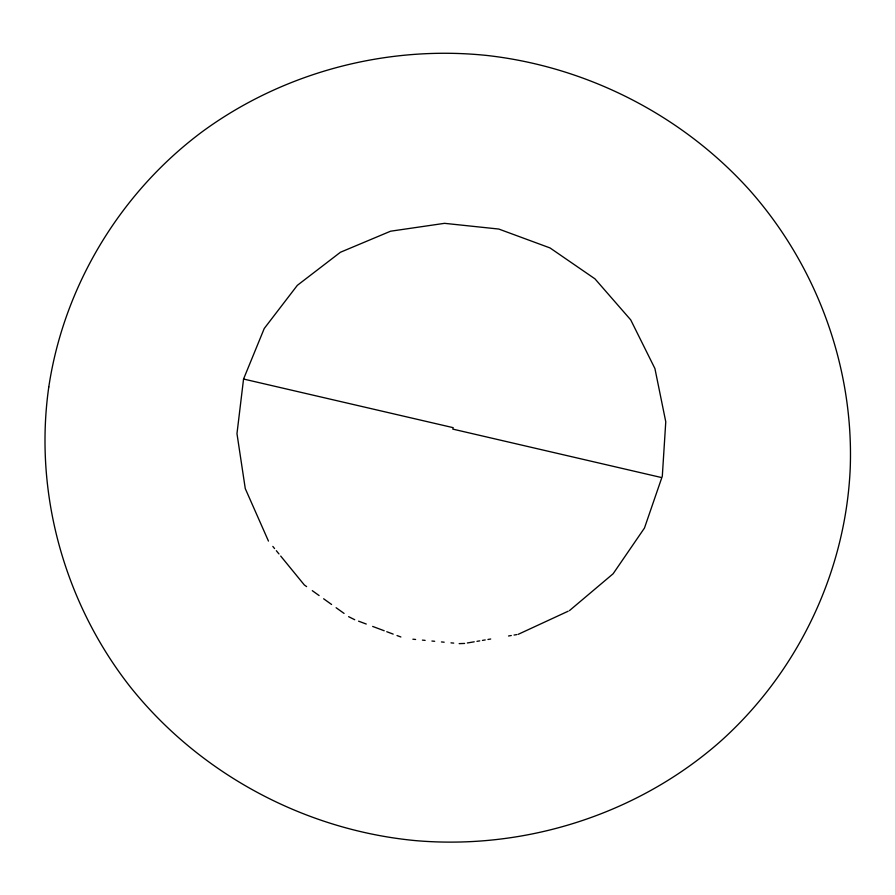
<?xml version="1.0" encoding="UTF-8"?>
<svg xmlns="http://www.w3.org/2000/svg" width="895" height="895" viewBox="0 0 895 895"><rect width="100%" height="100%" fill="white"/><g stroke="black" fill="none" stroke-linecap="round" stroke-linejoin="round"><path stroke-width="1.34" d="M569.433 610.636L613.142 573.74L644.456 528.061L662.311 476.196L665.768 421.791L654.916 368.539L630.718 319.873L594.951 278.837L550.022 247.937L498.806 229.053L444.524 223.336L390.6 231.201L340.436 252.256L297.33 285.348L264.238 328.499L243.552 379.032L236.974 433.639L245.275 488.614L268.455 541.072M518.149 634.354L568.18 611.207M464.617 643.438L459.157 643.639M467.369 642.968L474.227 641.804M476.968 641.335L479.72 640.876M482.461 640.406L485.213 639.936M487.954 639.477L490.695 639.008M508.539 635.987L511.291 635.517M514.032 635.058L516.773 634.589M412.875 639.209L415.604 639.466M422.406 640.115L425.125 640.384M431.927 641.033L434.657 641.29M441.459 641.939L444.177 642.207M450.99 642.856L453.709 643.113M243.552 379.032L453.183 427.665L452.792 429.108L661.103 477.449M354.722 619.72L348.603 616.655M358.571 621.164L366.256 624.039M372.667 626.433L384.201 630.751M386.763 631.713L393.173 634.107M397.022 635.551L400.87 636.983M306.616 586.605L304.345 584.983L280.706 556.063M312.288 590.666L319.101 595.544M323.632 598.789L331.586 604.472M336.117 607.727L344.072 613.411M272.83 546.42L274.575 548.568M276.331 550.705L278.96 553.927M48.789 386.964C33.652 492.921 64.429 603.208 130.502 687.17C199.909 773.996 304.725 830.045 415.28 840.595C524.481 850.116 636.468 814.786 719.155 742.537C797.411 673.129 845.876 572.229 850.25 467.637C853.774 366.323 816.441 265.3 749.16 189.65C681.8 115.075 587.154 66.834 487.35 55.512C387.322 44.963 284.174 71.902 202.829 131.285C120.59 192.246 63.981 285.65 48.789 386.964"/></g></svg>
